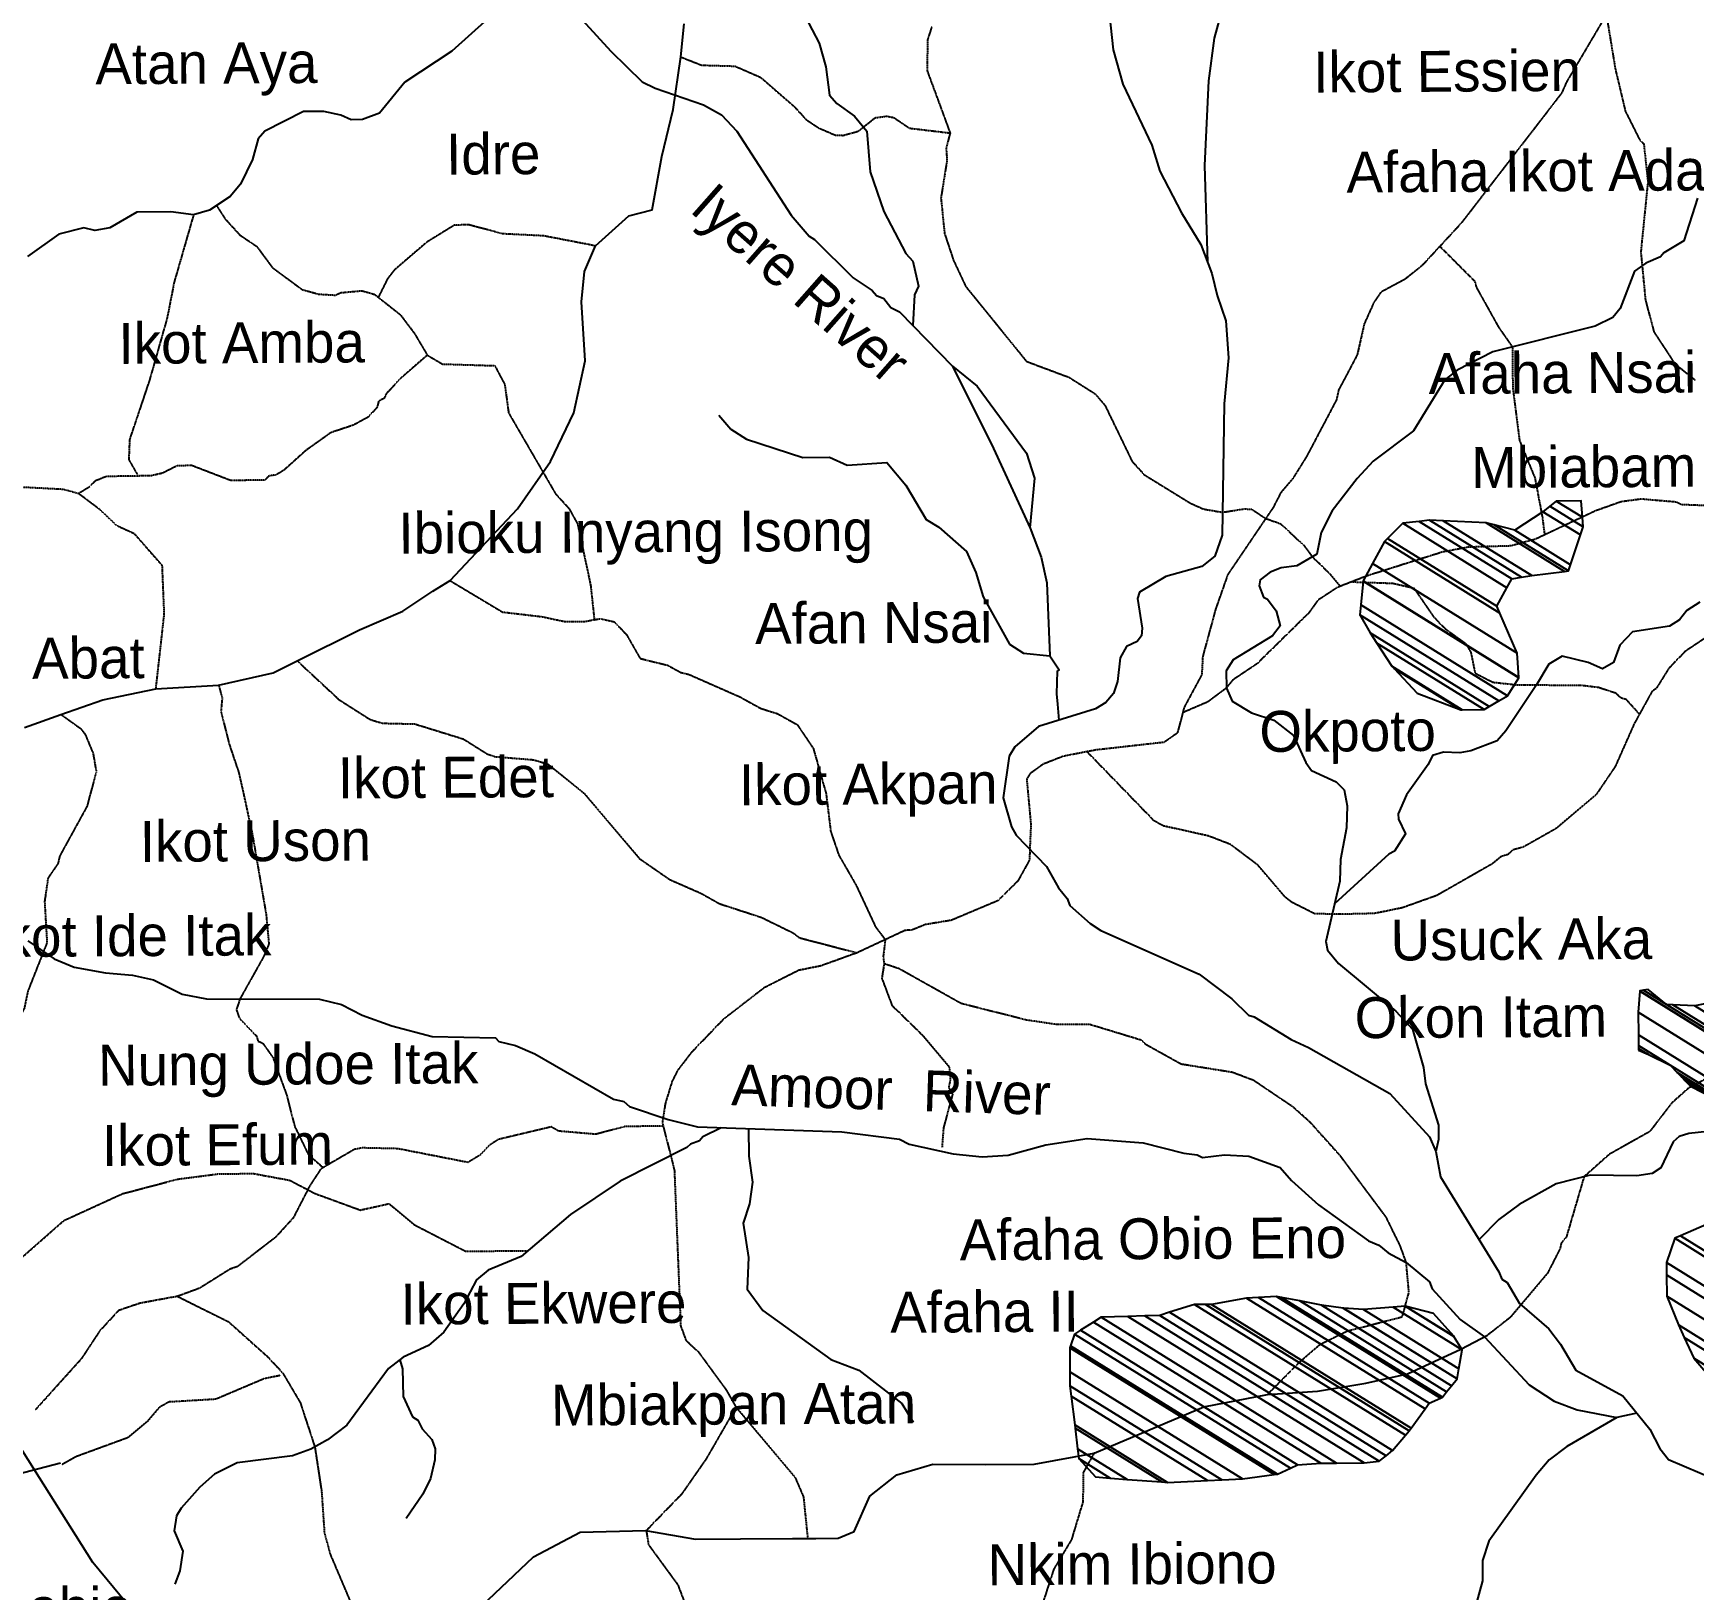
# Model space of a CAD drawing. Header units: metres. Extents: x 321186 to 621985, y 106829 to 204599.
# Drawn here: x 602871 to 611000, y 119941 to 127558 of the extents above; entities that cross this region are included whole.
import ezdxf
from ezdxf.enums import TextEntityAlignment as Align

# ---------------------------------------------------------------- set-up
doc = ezdxf.new("R2010")
doc.units = ezdxf.units.M
doc.header["$MEASUREMENT"] = 0
doc.linetypes.add('DASHED', pattern=[0.75, 0.5, -0.25])
for name, color, linetype in [('11', 7, 'CONTINUOUS'), ('15', 7, 'CONTINUOUS'), ('18', 7, 'CONTINUOUS'), ('34', 7, 'CONTINUOUS')]:
    doc.layers.add(name, color=color, linetype=linetype)
doc.styles.get("Standard").update_dxf_attribs({"font": 'txt', "height": 0.2})

msp = doc.modelspace()

# ---------------------------------------------------------------- linework, layer by layer
at = {"layer": '15', "color": 1, "linetype": 'DASHED'}
for points in [[(611059.9, 129973.8), (610890, 129790.5), (610679.4, 129533.8), (610654.3, 129518.4), (610624.1, 129382), (610553.4, 129297.1), (610538.2, 129249.3), (610538.7, 129218.8), (610594.6, 129037.3), (610594.8, 128938.6), (610563.8, 128835.6), (610611.8, 128607.6), (610573.1, 127638.8), (610615.7, 127380.7), (610664.3, 127176.4), (610734.9, 127035.8), (610754.9, 127015.9), (610774.7, 126832), (610740.3, 126488.6), (610762.7, 126252), (610804.8, 126095.9), (610906.1, 125941.5), (611006, 125860.9)], [(610571.6, 127649.3), (610377.2, 127320.5), (610352.2, 127264.3), (609860.9, 126628.2), (609669.8, 126421.4), (609584.5, 126353.1), (609467.5, 126290.4), (609433, 126239.6), (609386.9, 126137.5), (609351.9, 125984), (609260.3, 125811.3), (609249.9, 125763.1), (609103.1, 125485.1), (609036.3, 125378.3), (608977.8, 125309.7), (608940.2, 125236.7), (608718, 124908.6), (608659.4, 124742.1), (608595.5, 124507.6), (608591.1, 124419.8), (608505, 124259.6), (608471.6, 124133.5), (608406.5, 124087.9), (608072.3, 124050.4), (607913, 124019.6), (607814.2, 123980.9), (607751.1, 123935.2), (607733.7, 123908.4), (607754.4, 123686.7), (607749, 123564.9), (607747.9, 123512.7), (607691.3, 123410.6), (607593.3, 123313.1), (607365.3, 123217.1), (607238.1, 123196.2), (607173.1, 123169.8), (607138.1, 123167.3), (606903.8, 123057.9), (606726.1, 122993.8), (606618.2, 122972.2), (606447.8, 122886.3), (606249, 122732.6), (606092, 122569.7), (606024.7, 122481.9), (605997, 122426.6), (605964.6, 122320.1), (605950.1, 122227.5), (605991.6, 122064.8), (606009.2, 121992), (606040, 121232.5), (606065.8, 121161.7), (606127.4, 121104.1), (606262.9, 120919), (606310.8, 120834.6), (606600.2, 120490.9), (606641.2, 120395.1), (606661.9, 120191.8)], [(607268.8, 127588.6), (607248.3, 127524.9), (607246.6, 127374.6), (607359, 127069.8), (607339.7, 126995), (607343.8, 126936.4), (607314.2, 126751.9), (607331.7, 126578.1), (607375.9, 126446), (607435.5, 126318.8), (607733, 125952.1), (607940.7, 125874.5), (608068.7, 125793.8), (608116.6, 125737.9), (608250.2, 125462.3), (608309.7, 125397.3), (608535.9, 125258), (608599.7, 125229.6), (608692.4, 125213.7), (608798, 125230.4), (608835.2, 125228.8), (608860.8, 125211.9), (608904.2, 125183.4), (608977.1, 125157.7), (609092, 125050.3), (609132.3, 124996), (609217.4, 124913.2), (609268.9, 124851.4)], [(606040.8, 127441.9), (606142.5, 127401.7), (606306, 127397), (606430.8, 127342.6), (606595.7, 127199.4), (606654.9, 127134.8), (606715.4, 127094.7), (606795.6, 127060), (606835.4, 127058.1), (606910.6, 127079), (606992.1, 127144.5), (607049.1, 127152.2), (607083.4, 127145.4), (607159.8, 127093.5), (607359, 127069.8)], [(603471.4, 124350.1), (603512.2, 124715.3), (603502.5, 124952.9), (603366.7, 125107.9), (603283.3, 125145.7), (603201.3, 125223.5), (603092.8, 125305.1), (603016.2, 125325.5), (602774.6, 125338.2), (602711.1, 125358), (602640.3, 125409.9), (602559.3, 125524.4), (602523.9, 125558.9), (602453.9, 125693.8), (602217.9, 126047), (602117.1, 126248.7), (601967.7, 126453.5), (601884.9, 126652), (601872.9, 126717.1), (601796.8, 126905.5), (601773, 127006.9)], [(603655.5, 126669.3), (603560.4, 126339.4), (603526.1, 126164.9), (603440.3, 125862), (603342.2, 125569.9), (603338.4, 125471.3), (603380.2, 125398.3)], [(603767.8, 126715.1), (603809.7, 126649.9), (603881.4, 126571.1), (603964.7, 126514.8), (604041.7, 126410.9), (604187.3, 126303.5), (604268, 126281.3), (604351.1, 126276.3), (604375, 126288.5), (604479.8, 126297.9), (604541.4, 126280.1), (604667.4, 126180.8), (604737.1, 126088.6), (604799.7, 125982.6), (604873.9, 125939.2), (605130.1, 125931.2), (605178.8, 125838.8), (605197.8, 125699.7), (605427.3, 125304.5), (605493.9, 125231.5), (605535.6, 125155.8), (605599.3, 124855.4), (605617.4, 124688.1)], [(605623.7, 126517.2), (605369.1, 126566.4), (605168.8, 126576.3), (605000.5, 126621), (604931.5, 126618.3), (604797.9, 126536), (604638.6, 126399.7), (604604.3, 126355.4), (604559.8, 126265.5)], [(609756.6, 126515.3), (609927, 126344.2), (609935, 126314.6), (610043.7, 126119.8), (610111.9, 126022.2), (610113.2, 125823.5), (610146.5, 125564.2), (610221.6, 125382), (610258, 125190), (610269.2, 125103)], [(604799.7, 125982.6), (604671.5, 125871.4), (604597.9, 125792.9), (604588.7, 125771.2), (604561.8, 125757.6), (604554, 125727), (604508.8, 125678.4), (604438.5, 125640.4), (604327.9, 125603.6), (604203.6, 125515.1), (604096.5, 125418.8), (604059.6, 125396.6), (604023.9, 125391.4), (604004.8, 125371.1), (603836.7, 125369.2), (603645.4, 125442.7), (603573.7, 125440.6), (603504.2, 125405.1), (603449.7, 125392.6), (603335.4, 125390), (603229.7, 125389.3), (603173.5, 125366.5), (603145.5, 125337.5), (603092.8, 125305.1)], [(611121.4, 125243.8), (610937.9, 125250.8), (610915.6, 125263.1), (610743.3, 125278.2), (610644.3, 125265.2), (610517.8, 125220.2), (610224.5, 125081.9), (610103.2, 125048.9), (609896.8, 125042.9), (609768.6, 125018.8), (609398.6, 124901.9), (609255.2, 124846.1), (609159.6, 124783.3), (609114.2, 124720.4), (608860.3, 124471.6), (608741.7, 124392.2), (608711.3, 124353.5), (608620.1, 124285.6), (608497.9, 124232.9)], [(604911.1, 124879.3), (605167.6, 124725.8), (605363, 124702.7), (605476.2, 124678.6), (605564.1, 124678.5), (605645.5, 124693.1), (605715.4, 124677.9), (605776.3, 124612.7), (605841.4, 124498.6), (605976.8, 124464.9), (606040, 124430.4), (606081.3, 124420), (606330.2, 124310.5), (606432.3, 124254), (606514.5, 124228), (606610.9, 124174.4), (606689.5, 124057.7), (606752, 123836.1), (606774.6, 123651.2), (606814.4, 123535.4), (606898.8, 123388.9), (606993.8, 123185.3), (607041.5, 123122.2), (607031.5, 123038.8), (607036, 123004.4), (607024.7, 122933.2), (607074.6, 122800.4), (607223.1, 122655.7), (607354.2, 122499.9), (607359.9, 122440.1), (607352.1, 122398.5), (607370.9, 122364.9), (607326.7, 122202.3), (607319.2, 122105.7)], [(609325.2, 124873.3), (609525.9, 124866.5), (609628.8, 124843.2), (609727, 124700.7), (609783.2, 124643.4), (609882.9, 124571.5), (609907.6, 124529.2), (609929.2, 124426.5), (610015.7, 124382.2), (610130.4, 124369.7), (610452.1, 124367.3), (610532.9, 124357.7), (610617.1, 124330.1), (610641, 124307.4), (610666.7, 124299.9), (610733.5, 124225.5)], [(611192.1, 124689.6), (610957.2, 124532.8), (610877.7, 124450.7), (610815.7, 124351.3), (610795, 124336.9), (610707.5, 124178.3), (610614.1, 123968.1), (610521.2, 123831.6), (610324.7, 123665.6), (610167.4, 123576.6), (610112.9, 123560.7), (610089.8, 123538.5), (610056.3, 123529.1), (610011.3, 123492.2), (609741.7, 123338.4), (609572.6, 123278.1), (609436.7, 123250.4), (609271.9, 123246.6), (609143.5, 123248.8), (609032.4, 123304.9), (608999.3, 123330.6), (608865.1, 123487.6), (608731.2, 123588.4), (608622.2, 123630.3), (608402.5, 123678.8), (608357.4, 123703.9), (608029.5, 124042.1)], [(604162.4, 124487.2), (604367.5, 124296.7), (604520, 124199.8), (604579.4, 124181.6), (604739.1, 124177.8), (604976.1, 124104.6), (605092.8, 124031.2), (605132.1, 124017.9), (605319.4, 124002.6), (605390.2, 123981.7), (605567.7, 123838.1), (605838.6, 123518.8), (605986.6, 123416.5), (606138.3, 123350), (606230.4, 123298.3), (606434.9, 123231.8), (606589.1, 123156.2), (606621.9, 123131.6), (606903.8, 123057.9)], [(603778, 124367.7), (603795.7, 124305.5), (603789.7, 124238.5), (603829.7, 124079.6), (603877.6, 123937.4), (603942.2, 123644.2), (604010.8, 123246), (604024.1, 123101.5), (604000, 123042), (603882.8, 122832.9), (603865, 122779.4), (603879.7, 122738.9), (603963.1, 122651.3), (603970.8, 122626.4), (603995.2, 122614.8), (604044.4, 122544.9), (604110.6, 122363.6), (604150.5, 122208.6), (604217.7, 122069.9), (604289.9, 122006.9)], [(603005.8, 124224.9), (603102.4, 124155.6), (603124.9, 124127.1), (603163.7, 124033.8), (603179.2, 123944), (603133.6, 123774.5), (603000.1, 123531.5), (602991.5, 123494), (602942.9, 123423.9), (602926.1, 123308.4), (602938, 123107.8), (602844.7, 122871.9), (602826.8, 122786), (602748.1, 122638.5), (602635, 122566.5), (602450.2, 122531.4), (602280.2, 122535.9), (602237.5, 122503.7), (602126.4, 122455.1), (602040.9, 122460.5), (601851.4, 122583.1), (601739.6, 122584)], [(608912, 120897), (609070.8, 121056.3), (609170, 121141.9), (609301.9, 121206.9), (609572.8, 121277.1), (609605.2, 121396), (609591.8, 121543), (609562.8, 121623.8), (609493.6, 121764.3), (609269.5, 122064.3), (609122, 122228.4), (609039, 122302.5), (608844.2, 122433.8), (608741.3, 122472.6), (608489.7, 122512.9), (608314.8, 122610.2), (608296, 122629.9), (608042.8, 122706.9), (607877.8, 122707.4), (607734, 122728.6), (607413, 122809.7), (607109.4, 122979.9), (607036, 123004.4)], [(612671.3, 122952.3), (612527.9, 122918.1), (612355.9, 122842.2), (612336.5, 122824.5), (611978, 122663.3), (611635.6, 122583.5), (611520, 122579.1), (611397.1, 122534.5), (611142.4, 122485.5), (610971.4, 122394.1), (610892, 122323), (610783.8, 122183.1), (610585.5, 122071.6), (610462.2, 121962.1), (610375.1, 121665.2), (610351.3, 121639.3), (610344.6, 121609.8), (610283.6, 121490.2), (610100.9, 121273.7), (609989.2, 121186.2)], [(605954.5, 122210.2), (605767.5, 122207.8), (605624.2, 122169.9), (605442.2, 122185.4), (605406.5, 122206.3), (605146.8, 122144.1), (605105.4, 122117.5), (605060.1, 122069.5), (604998.7, 122032.1), (604654.6, 122099.4), (604479.7, 122103.3), (604443.4, 122096.2), (604278.1, 122000), (604223.3, 121916), (604143.8, 121761.5), (604057.7, 121666.7), (603870.5, 121522.4), (603833.9, 121509.9), (603684.3, 121416.2), (603576.8, 121376.9), (603393.5, 121343), (603288.3, 121307.5), (603195.5, 121206.9), (603105.8, 121070.8), (602881.8, 120822.5)], [(602586.6, 121288), (602793.5, 121548.1), (603021.1, 121748.3), (603306.9, 121879), (603577.5, 121950.5), (603777.7, 121976.4), (603949.1, 121977.8), (604126.2, 121945), (604251.9, 121879.4), (604471.7, 121799.3), (604612.3, 121830.6), (604737, 121726.8), (604987.1, 121597.7), (605291.5, 121600)], [(603576.8, 121376.9), (603826.3, 121252.8), (604018.7, 121080.7), (604091.9, 121002), (604177.8, 120856.6), (604249.1, 120640), (604282.3, 120421.7), (604295.7, 120221.9), (604323.7, 120116.3), (604427.1, 119872.9), (604479.9, 119647.8), (604522.3, 119557.6)], [(604077.1, 120988.9), (604002.2, 120974.1), (603764.5, 120873.4), (603534.4, 120859.8), (603487.7, 120833.4), (603428.2, 120763.8), (603333.4, 120684.7), (603080.1, 120592.1), (603012.6, 120554)], [(606310.8, 120834.6), (606164.7, 120581.3), (606044.4, 120408.6), (605871.5, 120230.7), (605882.6, 120161.5), (606026.3, 119965), (606075.7, 119834), (606138.3, 119775.3), (606187.2, 119748.6), (606214.9, 119707.5), (606208.3, 119642.8), (606132, 119475.4), (606128.8, 119418.2), (606097.7, 119298.1), (606097.3, 119190.7)], [(608063.6, 120609.3), (608010.2, 120513.8), (608009.3, 120372.2), (607953, 120186.1), (607866.8, 120042.6), (607812.8, 119877.2), (607803, 119776), (607831.9, 119611.1), (607874.7, 119504.7), (607892.9, 119307.9), (607920.7, 119237.6), (607932.1, 119099.8), (607925.8, 118981.2), (607901.1, 118909.1)]]:
    msp.add_lwpolyline(points, dxfattribs=at)
at = {"layer": '15', "color": 1, "linetype": 'Continuous'}
for points in [[(602828.5, 124160.5), (603005.8, 124224.9), (603211.8, 124296.7), (603471.4, 124350.1), (603778, 124367.7), (604044.8, 124428.3), (604162.4, 124487.2), (604468.5, 124639), (604680.5, 124729.5), (604827, 124827.1), (604911.1, 124879.3), (605241.4, 125231), (605403.4, 125462.5), (605516.3, 125701), (605572, 125954.1), (605553.8, 126243.9), (605569.2, 126392.6), (605623.7, 126517.2), (605786.4, 126663.6), (605900.6, 126694.1), (605948.1, 126954.5), (606003.8, 127185.3), (606040.8, 127441.9), (606057.4, 127603.3)], [(605035.8, 119832.4), (605320.2, 120101.8), (605548.4, 120222.1), (605867.1, 120231.5), (606112.6, 120188.4), (606333.3, 120189.8), (606586.7, 120191.4), (606701.1, 120192.1), (606811.8, 120193.4), (606889.1, 120225.9), (606965.6, 120399.5), (607098.8, 120502.9), (607274.7, 120555.2), (607532.7, 120554), (607769.7, 120555.5), (608063.6, 120609.3), (608601.8, 120835.7), (608912, 120897), (609157.1, 120913.4), (609394, 120952.1), (609598, 120997.9), (609858.9, 121118.5), (609989.2, 121186.2)], [(603004.6, 120559.8), (602724.2, 120487.2), (602524.5, 120408), (602398.1, 120358.9), (602271.7, 120313.5), (602157.4, 120294.2), (602055.7, 120211.8), (601950, 120118.2), (601828.4, 119965.1), (601771.2, 119961.1), (601644, 120042), (601533.1, 120123.1), (601454.7, 120245.2), (601368.1, 120378.5), (601236.5, 120511.5), (601047.8, 120625.5), (600827.8, 120690)]]:
    msp.add_lwpolyline(points, dxfattribs=at)
at = {"layer": '18', "color": 143, "linetype": 'Continuous'}
for points in [[(606663, 128003.4), (606639.8, 127787.6), (606649.1, 127640.2), (606718, 127509.5), (606751.4, 127393.2), (606768.2, 127255), (606804, 127213.7), (606890.5, 127152.8), (606951.3, 127079.1), (606967.6, 126879.3), (607034.2, 126685.6), (607142.2, 126479.5), (607177.1, 126441.8), (607204.3, 126319.9), (607184, 126278), (607177, 126127.3)], [(608109.2, 127915.7), (608158, 127476.8), (608205.1, 127308.7), (608345.8, 127010.1), (608386, 126882.9), (608491.3, 126679.7), (608586.4, 126524.7), (608640.6, 126382.4), (608666.1, 126274.1), (608709.5, 126150.7), (608722.4, 125970.2), (608701.1, 125744.2), (608690.6, 125102.5), (608654.5, 124998.7), (608590.6, 124947.7), (608415.2, 124899.8), (608286.3, 124822.5), (608276.8, 124792.1), (608299.7, 124646.7), (608296, 124609.2), (608275.3, 124581.2), (608222.2, 124556.2), (608192.3, 124500.9), (608178.1, 124385.2), (608158.7, 124326.3), (608121.2, 124282.3), (608070.8, 124251.3), (607792.2, 124166.2), (607676.2, 124066.2), (607648.5, 124020.8), (607619, 123816.6), (607658.8, 123674.2), (607682.6, 123632.9), (607831.1, 123480.8), (607889.3, 123376.4), (607932.6, 123323.8), (607945.6, 123290.2), (608044.5, 123201.6), (608096.1, 123167.6), (608577.6, 122954.1), (608738.3, 122832.9), (608819.8, 122752.9), (608846.8, 122744.9), (609028.1, 122633.6), (609113.4, 122594.3), (609511.9, 122369.3), (609705.8, 122156.7), (609736.6, 122085.9)], [(605096.4, 127628.5), (604919, 127470.3), (604689.5, 127318.4), (604566.3, 127166.2), (604482.1, 127136.6), (604427, 127134), (604375.8, 127156.7), (604293.6, 127175.3), (604193.3, 127175.7), (604005, 127079.2), (603971.4, 127041.8), (603944.1, 126939.9), (603885.7, 126819.4), (603835.4, 126759.5), (603733.7, 126692.8), (603655.5, 126669.3), (603544.1, 126683.2), (603378, 126682.7), (603244.8, 126605.2), (603172.7, 126593), (603117.8, 126604.9), (602996.7, 126575.2), (602842.1, 126465.1)], [(608695.8, 127693.7), (608652.3, 127534.4), (608624.1, 127325), (608604.6, 126910.9), (608619.4, 126438.1)], [(605558.3, 127622.7), (605698, 127469.8), (605851.7, 127319.7), (605915.3, 127288.7), (606151.3, 127207.4), (606239.9, 127159.1), (606315.4, 127078.7), (606580.3, 126668.1), (606669.8, 126564.4), (606695.8, 126549.3), (606884.5, 126361.4), (606978.1, 126298.7), (606998.3, 126274.7), (607034.4, 126259.6), (607069.3, 126216.4), (607111.1, 126194.9), (607371.1, 125928.3), (607571.4, 125525.8), (607750.7, 125135.2), (607805.5, 124994.7), (607833.1, 124868.4), (607846.7, 124511), (607892.5, 124442.3), (607883.8, 124436.5), (607880.3, 124326), (607884.8, 124275), (607891.9, 124196.7)], [(611017.2, 126751.4), (610951.6, 126541.8), (610852.3, 126483.7), (610836.1, 126464), (610765.2, 126432.4), (610709.3, 126394.1), (610639.7, 126210.6), (610603.1, 126166.7), (610516, 126124), (610016.1, 125998.1), (609840.9, 125909.8), (609780.8, 125862.3), (609626.9, 125612.9), (609430.6, 125463.3), (609351.8, 125379.7), (609229.9, 125220.1), (609176.2, 125115.3), (609153.9, 125008.4), (609056.4, 124952.1), (608979.5, 124941.3), (608926.4, 124921.4), (608877.2, 124882.8), (608871.7, 124854.1), (608893.4, 124798.6), (608912, 124788.8), (608954.7, 124731.2), (608974.8, 124658.6), (608974.8, 124658.6), (608936.8, 124609.8), (608745.4, 124492.2), (608709.7, 124437.4), (608711.3, 124353.5), (608740.4, 124289.5), (608834.1, 124232.3), (608943.7, 124196.2), (609039.9, 124121.4), (609101.2, 123988.9), (609128.8, 123949.8), (609249.1, 123894.1), (609288.7, 123856.3), (609302.7, 123777), (609299.6, 123670.2), (609269.8, 123514.7), (609267, 123407.8), (609198.6, 123113.1), (609206.7, 123071.6), (609259.7, 123006), (609541, 122771.8), (609621.8, 122684.1), (609677.2, 122496.7), (609686.5, 122416.1), (609749.3, 122214), (609750.6, 122143.7), (609736.6, 122085.9), (609760.2, 121962), (610045.9, 121497.1), (610059.8, 121461.7), (610085.3, 121445.1), (610146.5, 121342.3), (610290.6, 121217.4), (610347.1, 121143.4), (610421.5, 121016.1), (610652.4, 120890.7), (610784.4, 120726.7), (610833.3, 120632.9), (610875.4, 120578), (611105.3, 120481.2)], [(607371.1, 125928.3), (607491.6, 125831.1), (607732.2, 125503), (607771.5, 125381.2), (607749.7, 125137.2)], [(606226.9, 125688.5), (606286.1, 125621.1), (606362.1, 125572), (606637.7, 125482), (606769, 125483.1), (606854.6, 125443.5), (607049.1, 125457.7), (607142.9, 125345.9), (607242.6, 125178.6), (607303.5, 125141.3), (607440, 125021.2), (607484.2, 124918.6), (607520.9, 124799.6), (607649, 124567.8), (607717.7, 124523.6), (607846.7, 124511)], [(611029.5, 124773.3), (610965.9, 124733.7), (610930.4, 124687.9), (610881, 124656), (610700, 124628.9), (610637.5, 124563.2), (610605.9, 124479), (610553.1, 124448.3), (610482.3, 124479.1), (610355, 124509.8), (610290.4, 124470.1), (610229.9, 124369), (610079.7, 124143.9), (610037.1, 124095), (609908.5, 124046.9), (609855, 124037.3), (609773.6, 124040.6), (609721.1, 124024.1), (609700, 123979.5), (609593.4, 123831.5), (609553, 123737.7), (609553.4, 123711.4), (609587.5, 123639.6), (609534.6, 123555.4), (609507, 123541.1), (609241.4, 123297.5)], [(602844.4, 123116.5), (602973.6, 123028), (603071.3, 122988.1), (603225, 122959.3), (603355.8, 122948.8), (603459.2, 122926), (603600.4, 122855), (603718.4, 122833.3), (604272, 122831.9), (604380.4, 122804.6), (604481.1, 122752.7), (604626.6, 122701.3), (604822.9, 122648.2), (605133.8, 122641.8), (605150.1, 122623.7), (605230.8, 122603.9), (605326.4, 122563.1), (605711.6, 122341.3), (605761.2, 122329.9), (605789.4, 122306.1), (605978.2, 122242.6), (606122.5, 122205.9), (606828.9, 122182.7), (607111, 122145.8), (607158.7, 122121.2), (607374.3, 122073.5), (607515.2, 122058.8), (607642.6, 122068.2), (607827.2, 122118.3), (608029.4, 122149.9), (608304.5, 122128.6), (608502.7, 122077.9), (608568.4, 122069.9), (608594.3, 122057.1), (608702, 122069.3), (608821.7, 122062.2), (608975.5, 122006.8), (609031, 121944), (609161.7, 121824.8), (609406.5, 121648.6), (609457.6, 121627.7), (609504.2, 121589.9), (609591.8, 121543), (609705.6, 121447.6), (609718.2, 121413.6), (609855.2, 121263.7), (609975.8, 121179.2), (610194.4, 120944), (610316, 120863.7), (610428.9, 120821.6), (610623, 120783.5)], [(606238.8, 122202.1), (606149.2, 122156.7), (606132.6, 122138.3), (606088.6, 122122.1), (606071, 122104.9), (605744.6, 121940.3), (605500.1, 121777.1), (605258.7, 121572.1), (605097.1, 121505.1), (605040.6, 121457.3), (604977.9, 121339.8), (604880.5, 121201.8), (604806.1, 121137.1), (604680.9, 121078.8), (604610.3, 121023), (604405.2, 120746), (604310.8, 120674.7), (604230.3, 120629.4), (604139.1, 120596.8), (603869.2, 120562.3), (603758.7, 120506.7), (603685.8, 120442.8), (603594.3, 120340.8), (603571.5, 120303), (603560.6, 120228.7), (603603.7, 120130), (603588.1, 120032.9), (603564.5, 119968)], [(606371.9, 122197.7), (606373.5, 122062.3), (606391.6, 121936), (606376.2, 121829.1), (606346, 121735.8), (606371.3, 121567.6), (606365.5, 121412.3), (606442.8, 121307.7), (606774.4, 121068.5), (606911.5, 121015), (607123.3, 120853), (607178.5, 120760.7)], [(611247, 122202.7), (610974.9, 122173.8), (610927.7, 122159.8), (610898.8, 122132.8), (610838.5, 122006.3), (610796.2, 121978.2), (610720.4, 121966.1), (610492.1, 121969.6), (610326.1, 121927.9), (610144.9, 121826.3), (610046, 121753.1), (609948.4, 121655.8)], [(604665.1, 121066.3), (604677.9, 121021.7), (604680.9, 120886.5), (604728, 120787.5), (604753.4, 120771.6), (604775.3, 120727.9), (604821.4, 120676.4), (604838.7, 120631.4), (604836.6, 120576.9), (604815.7, 120485.7), (604777.5, 120409.5), (604696.4, 120289.8)], [(610720.9, 120805.5), (610623, 120783.5), (610377.5, 120641.3), (610291.4, 120577.5), (610227.7, 120502.6), (609996.4, 120178.2), (609965.8, 120084.1), (609964.5, 119984), (609933.6, 119872.7)]]:
    msp.add_lwpolyline(points, dxfattribs=at)
at = {"layer": '34', "color": 181, "linetype": 'Continuous'}
msp.add_lwpolyline([(603964.4, 119106.2), (603162.9, 120074.7), (602183.5, 121625)], dxfattribs=at)

# ---------------------------------------------------------------- texts
at = {"layer": '11', "color": 7, "linetype": 'Continuous'}
for s, height, rotation, p in [('Atan Aya', 200.33, 0.35895, (603718.5, 127381.2)), ('Ikot Essien', 200.345, 0.35894, (609791.8, 127375.8)), ('Idre', 200.34, 0.35869, (605122.4, 126971.5)), ('Afaha Ikot Adaha', 200.346, 0.35864, (610327.1, 126888.6)), ('Ikot Amba', 200.33, 0.35811, (603890.9, 126047.7)), ('Afaha Nsai', 200.35, 0.35801, (610356.3, 125900)), ('Mbiabam', 200.35, 0.35772, (610460.5, 125439.8)), ('Ibioku Inyang Isong', 200.335, 0.35751, (605820.1, 125093.5)), ('Afan Nsai', 200.34, 0.35725, (606985, 124677.1)), ('Use Abat', 200.33, 0.35714, (602865.1, 124502.7)), ('Okpoto', 200.34, 0.3569, (609305.2, 124118.8)), ('Ikot Edet', 200.33, 0.35677, (604890.5, 123920.7)), ('Ikot Akpan', 200.34, 0.35673, (606958.3, 123859.3)), ('Ikot Uson', 200.33, 0.35658, (603958.1, 123610.2)), ('Ikot Ide Itak', 200.33, 0.35629, (603343.8, 123145.5)), ('Usuck Aka', 200.35, 0.35627, (610155.3, 123128.1)), ('Okon Itam', 200.34, 0.35603, (609957.2, 122747.8)), ('Nung Udoe Itak', 200.332, 0.35588, (604119, 122488.8)), ('Ikot Efum', 200.33, 0.35564, (603772.7, 122122.5)), ('Afaha Obio Eno', 200.342, 0.35535, (608351.6, 121662.8)), ('Ikot Ekwere', 200.335, 0.35516, (605368.5, 121347)), ('Afaha II', 200.34, 0.35513, (607527.5, 121305.5)), ('Mbiakpan Atan', 200.337, 0.35483, (606298.9, 120825)), ('Nkim Ibiono', 200.341, 0.35435, (608249.8, 120071.5)), ('Ikot Akpabio', 200.329, 0.3542, (602617.1, 119824.1))]:
    msp.add_text(s, height=height, rotation=rotation, dxfattribs=at).set_placement(p, align=Align.MIDDLE)
at = {"layer": '18', "color": 143, "linetype": 'Continuous'}
for s, height, rotation, p in [('Iyere River', 200.339, 318.5954, (606613.3, 126317)), ('Amoor  River', 200.34, 358.20665, (607070.7, 122392.2))]:
    msp.add_text(s, height=height, rotation=rotation, dxfattribs=at).set_placement(p, align=Align.MIDDLE)

# ---------------------------------------------------------------- meshes
at = {"layer": '11', "color": 253, "linetype": 'Continuous'}
mesh = msp.add_polyface(dxfattribs=at)
corners = [(609645.6, 124327.8), (609858.7, 124247.3), (609532.8, 124449.4), (609866.4, 124247.4), (609522.2, 124460.8), (609973.1, 124248), (609447.8, 124573.8), (609997.4, 124262.5), (609414.9, 124623.7), (610045.4, 124290.9), (609365.3, 124712.6), (610087.1, 124315.7), (609369.8, 124760.4), (610142.8, 124403.6), (609380.6, 124876.2), (610143.8, 124405.2), (609381.5, 124877.8), (610134.9, 124524.1), (609427.5, 124962.7), (610049.9, 124720.3), (609485.7, 125070.1), (610035.3, 124753.9), (609500.8, 125085.3), (610084.2, 124844.1), (609575, 125159.9), (610108.1, 124888.2), (609654.5, 125169.4), (610156.8, 124895.9), (609705.7, 125175.5), (610206.1, 124903.6), (609772.6, 125172.4), (610367.2, 124924.6), (609983.7, 125162.4), (610385.8, 124927.1), (610022.4, 125152.3), (610395.8, 124957), (610122.9, 125126.1), (610444.5, 125102.6), (610261.3, 125216.2), (610458, 125143.1), (610295.6, 125243.8), (610454.7, 125189.1), (610326.4, 125268.6), (610449, 125269.4), (610449, 125269.4)]
mesh.append_faces([[corners[k] for k in face] for face in [(0, 0, 1, 2), (2, 1, 3, 4), (4, 3, 5, 6), (6, 5, 7, 8), (8, 7, 9, 10), (10, 9, 11, 12), (12, 11, 13, 14), (14, 13, 15, 16), (16, 15, 17, 18), (18, 17, 19, 20), (20, 19, 21, 22), (22, 21, 23, 24), (24, 23, 25, 26), (26, 25, 27, 28), (28, 27, 29, 30), (30, 29, 31, 32), (32, 31, 33, 34), (34, 33, 35, 36), (36, 35, 37, 38), (38, 37, 39, 40), (40, 39, 41, 42), (42, 41, 44, 43)]], dxfattribs={"vtx0": -1, "vtx2": -1, "color": 253})
mesh = msp.add_polyface(dxfattribs=at)
corners = [(610983.3, 122404.8), (611098.1, 122346), (610954.2, 122435.2), (611108.6, 122346.1), (610938.8, 122451.4), (610728.8, 122581.6), (611122.2, 122346.2), (610919, 122472.2), (610778, 122559.6), (610728.7, 122590.1), (611145.7, 122346.3), (610884.6, 122508.2), (610728.6, 122604.9), (611228.9, 122346.8), (610728.3, 122657.2), (611332.1, 122392.6), (610727.6, 122767.4), (611432.7, 122437.3), (610735, 122869.8), (611433.9, 122438.3), (610735.2, 122871.5), (611444.7, 122446.9), (610754, 122875.1), (610866.4, 122805.4), (611457.2, 122456.8), (610776, 122879.2), (610897.3, 122804), (611500.8, 122491.7), (611005.4, 122798.9), (611547.4, 122528.8), (611087, 122814.2), (611554.7, 122534.7), (611092.8, 122821.1), (611643.7, 122616.6), (611168.2, 122911.4), (611660.4, 122632), (611184.9, 122926.8), (611694.4, 122697.8), (611241.3, 122978.7), (611741.2, 122788.6), (611279.7, 123074.7), (611732.2, 122922.3), (611320.8, 123177.4), (611731.9, 122925.7), (611321.8, 123179.9), (611723.1, 123056.1), (611344.5, 123290.8), (611677.8, 123177.3), (611361.5, 123373.5), (611673.3, 123189.6), (611363.5, 123381.6), (611703.7, 123349.8), (611401.3, 123537.2), (611712.8, 123397.9), (611327.2, 123637), (611714.1, 123415.1), (611302.4, 123670.4), (611727.2, 123588.8), (611260.2, 123878.3), (611727.9, 123598.7), (611261.9, 123887.7), (611714.6, 123646.1), (611268.1, 123922.9), (611669.1, 123807.5), (611374, 123990.5), (611636, 123925.2), (611518.1, 123998.3), (611636, 123925.2), (611529.3, 123998.9)]
mesh.append_faces([[corners[k] for k in face] for face in [(0, 0, 1, 2), (2, 1, 3, 4), (5, 5, 8, 9), (4, 3, 6, 7), (9, 8, 11, 12), (7, 6, 10, 11), (12, 10, 13, 14), (14, 13, 15, 16), (16, 15, 17, 18), (18, 17, 19, 20), (20, 19, 21, 22), (22, 23, 25, 25), (23, 21, 24, 26), (26, 24, 27, 28), (28, 27, 29, 30), (30, 29, 31, 32), (32, 31, 33, 34), (34, 33, 35, 36), (36, 35, 37, 38), (38, 37, 39, 40), (40, 39, 41, 42), (42, 41, 43, 44), (44, 43, 45, 46), (46, 45, 47, 48), (48, 47, 49, 50), (50, 49, 51, 52), (52, 51, 53, 54), (54, 53, 55, 56), (56, 55, 57, 58), (58, 57, 59, 60), (60, 59, 61, 62), (62, 61, 63, 64), (64, 63, 65, 66), (66, 67, 68, 68)]], dxfattribs={"vtx0": -1, "vtx2": -1, "color": 253})
mesh = msp.add_polyface(dxfattribs=at)
corners = [(611378, 120712.4), (611438.3, 120705.9), (611213.7, 120845.2), (611443.4, 120705.4), (611206.1, 120852.5), (611456.8, 120731.6), (611106.8, 120948.6), (611479.8, 120776.7), (610999.7, 121074.3), (611508.1, 120832.1), (610953.1, 121176.2), (611507.8, 120876.1), (610925.1, 121237.4), (611507.1, 120981.4), (610867, 121378.2), (611506.5, 121084.9), (610866.4, 121481.7), (611501.9, 121147.5), (610866, 121541.8), (611490.9, 121298.4), (610906.2, 121660.9), (611488.6, 121330.1), (610934.7, 121673.5), (611469.2, 121475.8), (611061.1, 121728.8), (611462.9, 121523.2), (611121.7, 121734.7), (611459.2, 121599.1), (611224.5, 121744.7), (611453.6, 121714.7), (611379.7, 121760.5), (611453.5, 121716.4), (611453.5, 121716.4)]
mesh.append_faces([[corners[k] for k in face] for face in [(0, 0, 1, 2), (2, 1, 3, 4), (4, 3, 5, 6), (6, 5, 7, 8), (8, 7, 9, 10), (10, 9, 11, 12), (12, 11, 13, 14), (14, 13, 15, 16), (16, 15, 17, 18), (18, 17, 19, 20), (20, 19, 21, 22), (22, 21, 23, 24), (24, 23, 25, 26), (26, 25, 27, 28), (28, 27, 29, 30), (30, 29, 32, 31)]], dxfattribs={"vtx0": -1, "vtx2": -1, "color": 253})
mesh = msp.add_polyface(dxfattribs=at)
corners = [(608071, 120494.1), (608142, 120487.7), (607988.7, 120582.7), (608226.4, 120480.1), (607983.1, 120631), (608395.5, 120468.4), (607971.4, 120731.3), (608422.7, 120466.5), (607969.4, 120747.5), (608618.8, 120475.1), (607951.9, 120888.6), (608688.6, 120478.6), (607945.6, 120939.3), (608790.4, 120483.6), (607945.2, 121007.7), (608945.1, 120504.7), (607944.5, 121125.1), (608961.9, 120507), (607948.2, 121135.5), (609025.9, 120536.6), (607968.6, 121192.1), (609059.7, 120552.2), (607997.8, 121210.6), (609174.1, 120560.3), (608060.8, 121250.6), (609250.3, 120560.8), (608098.8, 121274.7), (609386.6, 120561.7), (608229.8, 121278.9), (609460.2, 120569.6), (608311.8, 121281.6), (609493.6, 120596.5), (608384.9, 121283.9), (609525.2, 120622), (608433.4, 121298.9), (609588.1, 120697.2), (608556.2, 121337), (609606.4, 120719.1), (608609.3, 121337.3), (609615.4, 120731.5), (608638, 121337.5), (609683.9, 120826.2), (608809.4, 121368.3), (609703.6, 120853.5), (608868, 121371.6), (609759, 120879.1), (608956.5, 121376.7), (609768.9, 120883.7), (608981.2, 121372), (609789.8, 120909.4), (609071.1, 121355.1), (609813.8, 120938.9), (609177.5, 121333.4), (609841.8, 120973.3), (609283.9, 121319.2), (609841.9, 120973.3), (609284, 121319.2), (609850, 121022.2), (609382, 121312.4), (609865.5, 121114.7), (609528, 121323.9), (609865.5, 121114.7), (609586.3, 121328.5), (609824.6, 121180.8), (609587.2, 121328.3), (609824.2, 121181.3), (609725.5, 121292.2)]
mesh.append_faces([[corners[k] for k in face] for face in [(0, 0, 1, 2), (2, 1, 3, 4), (4, 3, 5, 6), (6, 5, 7, 8), (8, 7, 9, 10), (10, 9, 11, 12), (12, 11, 13, 14), (14, 13, 15, 16), (16, 15, 17, 18), (18, 17, 19, 20), (20, 19, 21, 22), (22, 21, 23, 24), (24, 23, 25, 26), (26, 25, 27, 28), (28, 27, 29, 30), (30, 29, 31, 32), (32, 31, 33, 34), (34, 33, 35, 36), (36, 35, 37, 38), (38, 37, 39, 40), (40, 39, 41, 42), (42, 41, 43, 44), (44, 43, 45, 46), (46, 45, 47, 48), (48, 47, 49, 50), (50, 49, 51, 52), (52, 51, 53, 54), (54, 53, 55, 56), (56, 55, 57, 58), (58, 57, 59, 60), (60, 61, 63, 62), (62, 63, 65, 64), (64, 65, 66, 66)]], dxfattribs={"vtx0": -1, "vtx2": -1, "color": 253})

doc.saveas('drawing.dxf')
